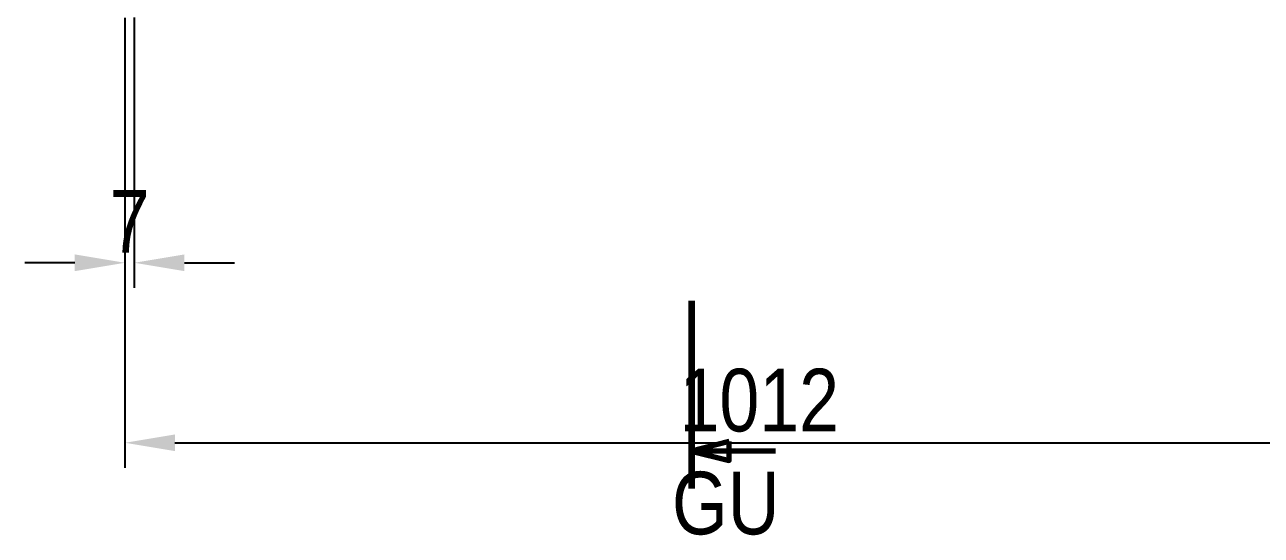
# Model space of a CAD drawing. Header units: millimetres. Extents: x 0 to 4200, y 0 to 2970.
# Drawn here: x 1057 to 2045, y 1270 to 1677 of the extents above; entities that cross this region are included whole.
import ezdxf

# ---------------------------------------------------------------- set-up
doc = ezdxf.new("R2010")
doc.units = ezdxf.units.MM
doc.header["$LTSCALE"] = 10
doc.linetypes.add('DOUBLE_DASH_CHAIN', pattern=[1.2403, 0.6614, -0.0827, 0.1654, -0.0827, 0.1654, -0.0827])
doc.layers.add('Dimension (ANSI)', color=7, linetype='Continuous', lineweight=25)
doc.layers.add('Section Line (ANSI)', color=7, linetype='DOUBLE_DASH_CHAIN', lineweight=70)
doc.styles.add('Do nham', font='')
doc.styles.add('StandardAM_ANSI', font='')
doc.styles.get('Do nham').set_extended_font_data('VNI-Helve-Condense')
doc.styles.get('StandardAM_ANSI').set_extended_font_data('VNI-Helve-Condense')
doc.dimstyles.new('Default - mm (ANSI)', dxfattribs={"dimscale": 10, "dimtxt": 5, "dimasz": 4, "dimexe": 2, "dimexo": 0.5, "dimgap": 0.8, "dimtad": 1, "dimtoh": 1, "dimdec": 0, "dimrnd": 1e-08, "dimzin": 4, "dimdsep": 46, "dimtxsty": 'StandardAM_ANSI', "dimcen": 0.09, "dimdle": 10, "dimclrd": 256, "dimclre": 256, "dimclrt": 256, "dimadec": 1, "dimazin": 1, "dimtfac": 0.61, "dimtofl": 0, "dimtmove": 0, "dimatfit": 3, "dimldrblk": 'DOT', "dimfxl": 1, "dimtolj": 1, "dimtzin": 4, "dimlwd": -1, "dimlwe": -1, "dimarcsym": 0})

# ---------------------------------------------------------------- blocks, each defined once
blk = doc.blocks.new('2dTransSection0')
at = {"layer": 'Section Line (ANSI)', "linetype": 'Continuous', "lineweight": 140}
blk.add_line((158.981, 145.712), (158.981, 130.712), dxfattribs=at)
at = {"layer": 'Section Line (ANSI)', "linetype": 'Continuous'}
for p, q in [((161.981, 134.462), (158.981, 133.712)), ((161.981, 132.962), (161.981, 134.462)), ((161.981, 133.712), (158.981, 133.712)), ((158.981, 133.712), (161.981, 132.962)), ((165.689, 133.712), (161.981, 133.712))]:
    blk.add_line(p, q, dxfattribs=at)
at = {"layer": 'Section Line (ANSI)', "linetype": 'Continuous', "flags": 128}
blk.add_lwpolyline([(161.981, 134.462), (158.981, 133.712), (161.981, 132.962), (161.981, 134.462)], dxfattribs=at)
at = {"layer": 'Section Line (ANSI)'}
blk.add_solid([(161.981, 134.462), (158.981, 133.712), (161.981, 132.962), (161.981, 134.462)], dxfattribs=at)
at = {"layer": 'Section Line (ANSI)', "insert": (157.409, 126.985), "char_height": 5, "attachment_point": 7, "style": 'Do nham'}
blk.add_mtext('GU', dxfattribs=at)
blk = doc.blocks.new('*D6')
at = {"layer": 'Defpoints', "color": 0, "transparency": 16777216}
for p in [(1137.24, 1688.04), (2149.24, 1688.04), (2149.24, 1343.69)]:
    blk.add_point(p, dxfattribs=at)
at = {"layer": 'Dimension (ANSI)', "transparency": 16777216}
for p, q in [((1137.24, 1683.04), (1137.24, 1323.69)), ((2149.24, 1683.04), (2149.24, 1323.69)), ((1177.24, 1343.69), (2109.24, 1343.69))]:
    blk.add_line(p, q, dxfattribs=at)
for points in [[(1177.24, 1350.36), (1177.24, 1337.02), (1137.24, 1343.69)], [(2109.24, 1350.36), (2109.24, 1337.02), (2149.24, 1343.69)]]:
    blk.add_solid(points, dxfattribs=at)
at = {"layer": 'Dimension (ANSI)', "color": 150, "true_color": 0x0080ff, "transparency": 16777216, "insert": (1580.15, 1402.76), "char_height": 50, "attachment_point": 1, "style": 'StandardAM_ANSI'}
blk.add_mtext('\\A1;1012', dxfattribs=at)
blk = doc.blocks.new('_Dot')
at = {"color": 0, "linetype": 'ByBlock', "lineweight": -2}
blk.add_line((-0.5, 0), (-1, 0), dxfattribs=at)
at = {"color": 0, "linetype": 'ByBlock', "const_width": 0.5}
blk.add_lwpolyline([(-0.25, 0, 1), (0.25, 0, 1)], format="xyb", close=True, dxfattribs=at)
blk = doc.blocks.new('*D7')
at = {"layer": 'Defpoints', "color": 0, "transparency": 16777216}
for p in [(1137.24, 1688.04), (1144.74, 1688.29), (1144.74, 1487.39)]:
    blk.add_point(p, dxfattribs=at)
at = {"layer": 'Dimension (ANSI)', "transparency": 16777216}
for p, q in [((1137.24, 1683.04), (1137.24, 1467.39)), ((1144.74, 1683.29), (1144.74, 1467.39)), ((1097.24, 1487.39), (1057.24, 1487.39)), ((1184.74, 1487.39), (1224.74, 1487.39))]:
    blk.add_line(p, q, dxfattribs=at)
for points in [[(1097.24, 1494.06), (1097.24, 1480.73), (1137.24, 1487.39)], [(1184.74, 1494.06), (1184.74, 1480.73), (1144.74, 1487.39)]]:
    blk.add_solid(points, dxfattribs=at)
at = {"layer": 'Dimension (ANSI)', "color": 150, "true_color": 0x0080ff, "transparency": 16777216, "insert": (1109.15, 1545.39), "char_height": 50, "attachment_point": 1, "style": 'StandardAM_ANSI'}
blk.add_mtext('\\A1; \\fVNI-Helve-Condense|b0|i0;\\H50.0000;7', dxfattribs=at)

msp = doc.modelspace()

# ---------------------------------------------------------------- block references
at = {"layer": 'Section Line (ANSI)', "xscale": 10, "yscale": 10, "zscale": 10}
msp.add_blockref('2dTransSection0', (0, 0), dxfattribs=at)

# ---------------------------------------------------------------- dimensions: what is measured, and where the dimension line sits
at = {"layer": 'Dimension (ANSI)'}
dim = msp.add_linear_dim(base=(1144.74, 1487.39), p1=(1137.24, 1688.04), p2=(1144.74, 1688.29), text=' \\fVNI-Helve-Condense|b0|i0;\\H50.0000;7', dimstyle='Default - mm (ANSI)', override={"dimgap": 0.8, "dimtoh": 0, "dimdec": 0, "dimtol": 0, "dimlim": 0, "dimtp": 0, "dimtm": 0, "dimtdec": 2, "dimatfit": 1}, dxfattribs=at)
dim.commit()
dim.dimension.update_dxf_attribs({"geometry": '*D7', "text_midpoint": (1140.99, 1487.39), "dimtype": 160})
dim = msp.add_linear_dim(base=(2149.24, 1343.69), p1=(1137.24, 1688.04), p2=(2149.24, 1688.04), dimstyle='Default - mm (ANSI)', override={"dimgap": 0.8, "dimtoh": 0, "dimdec": 0, "dimtol": 0, "dimlim": 0, "dimtp": 0, "dimtm": 0, "dimtdec": 2, "dimatfit": 1}, dxfattribs=at)
dim.commit()
dim.dimension.update_dxf_attribs({"geometry": '*D6', "text_midpoint": (1643.24, 1343.69), "dimtype": 160})

doc.saveas('drawing.dxf')
